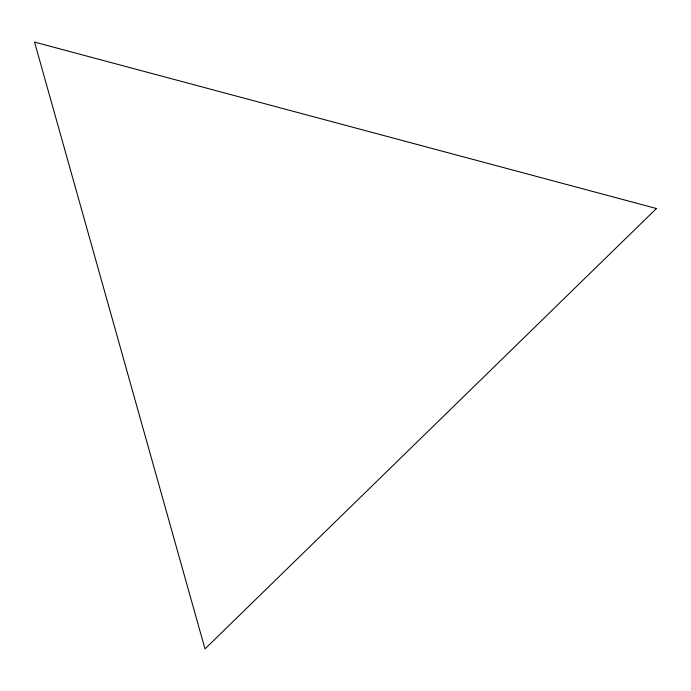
<?xml version="1.0" encoding="UTF-8"?>
<svg xmlns="http://www.w3.org/2000/svg" width="691" height="691" viewBox="0 0 691 691"><rect width="100%" height="100%" fill="white"/><g stroke="black" fill="none" stroke-linecap="round" stroke-linejoin="round"><path stroke-width="1.04" d="M656.45 208.509L205.002 648.909L34.55 42.091L656.45 208.509"/></g></svg>
